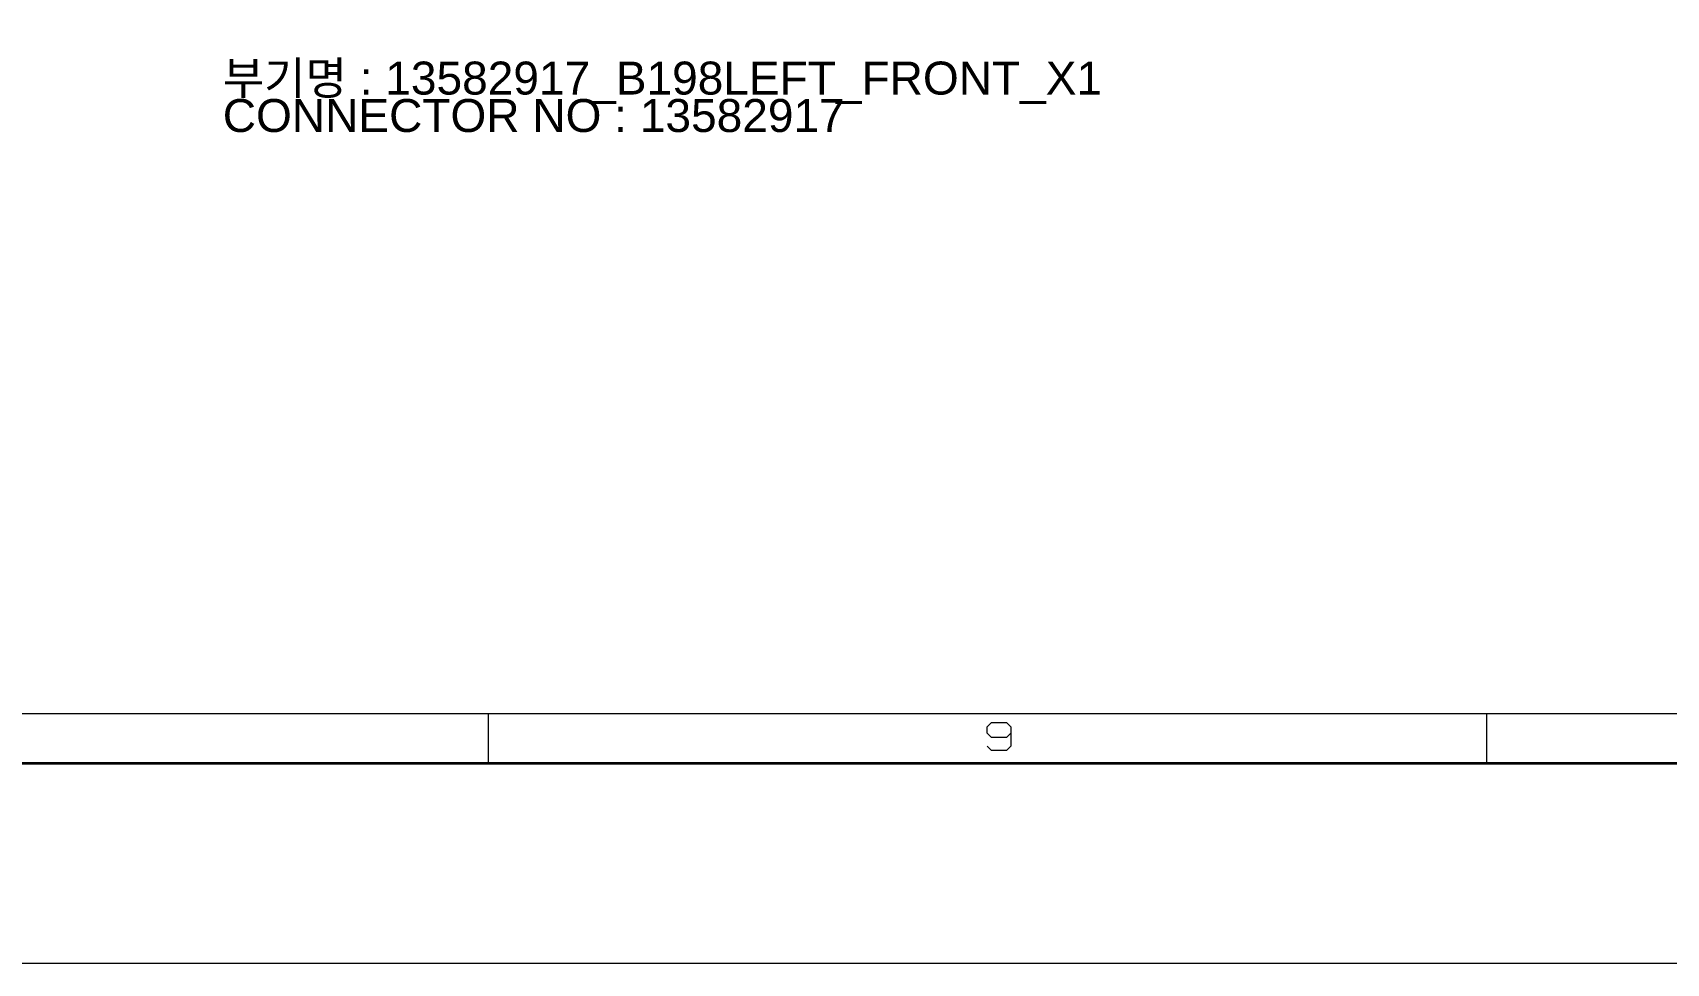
# Model space of a CAD drawing. Header units: millimetres. Extents: x 0 to 174, y 0 to 33.
# Drawn here: x 30.49 to 36.93, y 0 to 3.67 of the extents above; entities that cross this region are included whole.
import ezdxf

# ---------------------------------------------------------------- set-up
doc = ezdxf.new("R2010")
doc.units = ezdxf.units.MM
doc.layers.add('CAPTION_LLM_TEXT', color=7, linetype='Continuous')
doc.layers.add('PDF_Geomertry', color=7, linetype='Continuous', true_color=0x405f80)
doc.styles.get("Standard").update_dxf_attribs({"font": 'arial.ttf'})

msp = doc.modelspace()

# ---------------------------------------------------------------- linework, layer by layer
at = {"layer": 'PDF_Geomertry', "color": 7, "lineweight": 13}
for points in [[(173.6221, 33.1111), (173.6221, 0.0008), (0, 0.0008), (0, 33.1111)], [(32.2835, 0.9851), (32.2835, 0.7882)], [(36.2204, 0.9851), (36.2204, 0.7882)], [(34.3447, 0.9078), (34.3279, 0.8908), (34.2689, 0.8908), (34.2519, 0.9078), (34.2519, 0.9331), (34.2689, 0.95), (34.3279, 0.95), (34.3447, 0.9331), (34.3447, 0.8571), (34.3279, 0.8403), (34.2689, 0.8403), (34.2519, 0.8571)]]:
    msp.add_lwpolyline(points, dxfattribs=at)
at = {"layer": 'PDF_Geomertry', "color": 7, "lineweight": 35}
msp.add_lwpolyline([(0.7874, 0.7882), (0.7874, 32.3236), (172.8346, 32.3236), (172.8346, 0.7882)], close=True, dxfattribs=at)
at = {"layer": 'PDF_Geomertry', "color": 7, "lineweight": 13}
msp.add_lwpolyline([(0.9843, 0.9851), (0.9843, 32.1268), (172.6378, 32.1268), (172.6378, 0.9851)], close=True, dxfattribs=at)

# ---------------------------------------------------------------- texts
at = {"layer": 'CAPTION_LLM_TEXT', "char_height": 0.13, "attachment_point": 1}
for s, insert, width in [('부기명 : 13582917_B198LEFT_FRONT_X1', (31.2374, 3.5565), 3.581943), ('CONNECTOR NO : 13582917', (31.2374, 3.4089), 2.519026)]:
    msp.add_mtext(s, dxfattribs=dict(at, insert=insert, width=width))

doc.saveas('drawing.dxf')
